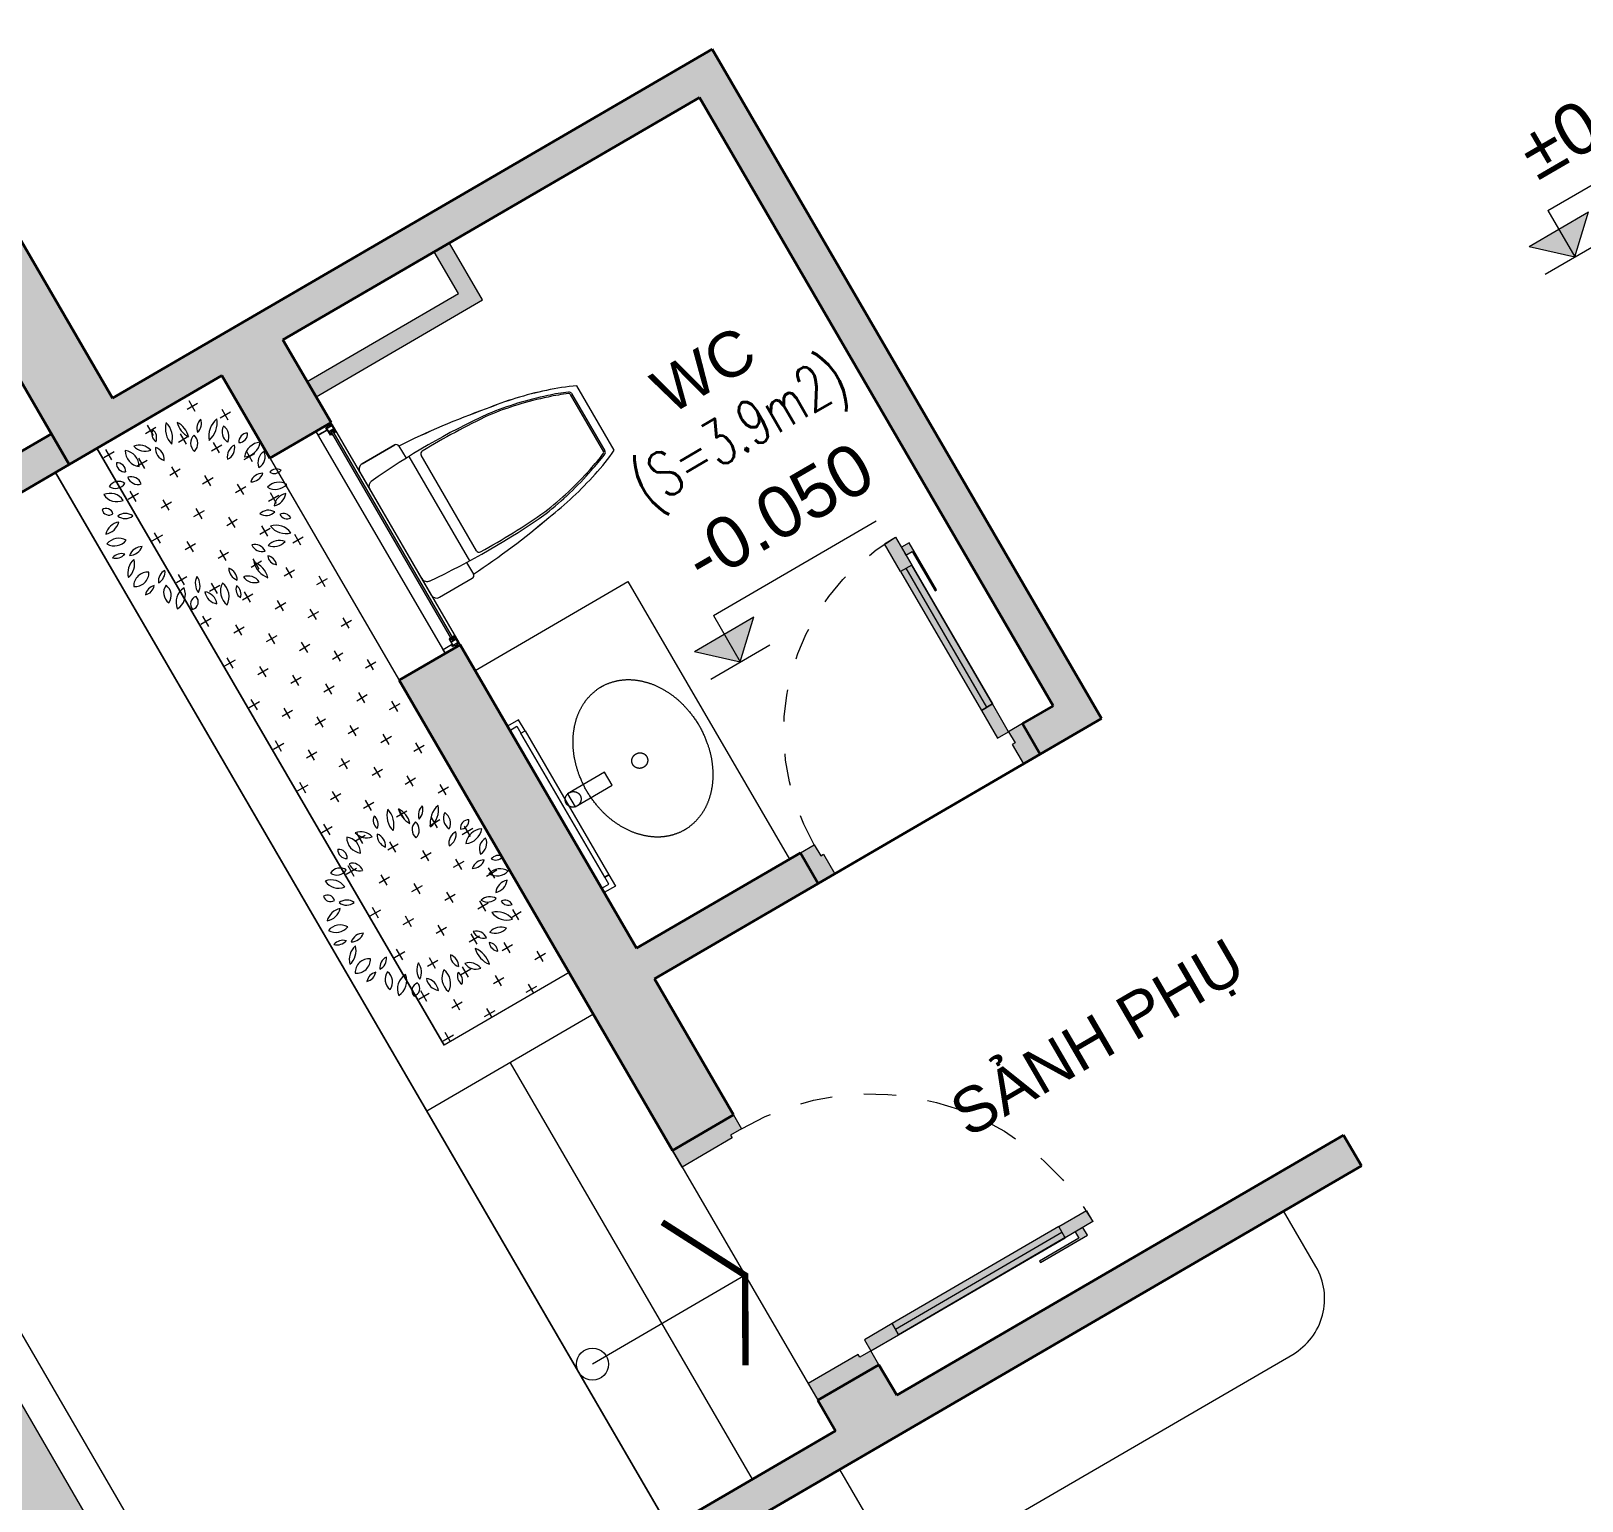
# Model space of a CAD drawing. Header units: millimetres. Extents: x 567980 to 569372, y 2065777 to 2066674.
# Drawn here: x 568734.83 to 568739.659, y 2066194.83 to 2066199.405 of the extents above; entities that cross this region are included whole.
import ezdxf
from ezdxf.enums import TextEntityAlignment as Align

# ---------------------------------------------------------------- set-up
doc = ezdxf.new("R2010")
doc.units = ezdxf.units.MM
doc.linetypes.add('047 Type S1$0$HIDDEN', pattern=[0.375, 0.25, -0.125])
doc.linetypes.add('HIDDEN', pattern=[0.75, 0.5, -0.25])
for name, color, linetype, lineweight in [('A-DIM', 251, 'Continuous', 15), ('A-HATCH', 251, 'Continuous', 5), ('A-KY HIEU', 34, 'Continuous', 20), ('A-TEXT', 7, 'Continuous', 18), ('A-TUONG', 255, 'Continuous', 35), ('E- CHU THICH', 162, 'Continuous', 13), ('E- THAY', 9, 'Continuous', 20), ('E-Manh', 251, 'Continuous', 13), ('E-NoiThat', 32, 'Continuous', 9), ('i_Cay', 114, 'Continuous', 13), ('i_Hatch', 250, 'Continuous', 13), ('i_ThietBi', 32, 'Continuous', 13), ('LD-CUA', 146, 'Continuous', 13), ('LD-KHUAT', 33, 'HIDDEN', 9), ('LD-THAY', 9, 'Continuous', 13)]:
    doc.layers.add(name, color=color, linetype=linetype, lineweight=lineweight)
for name, color, linetype in [('DIM 222222', 1, 'Continuous'), ('I-LOOS', 32, 'Continuous'), ('I-LOOSE', 32, 'Continuous')]:
    doc.layers.add(name, color=color, linetype=linetype)
doc.styles.add('A1-arial', font='arial.ttf')
doc.styles.add('AA - Arial - Regular', font='arial.ttf', dxfattribs={"height": 250})
doc.styles.add('Dim roman', font='romans.shx', dxfattribs={"width": 0.7})

# ---------------------------------------------------------------- blocks, each defined once
blk = doc.blocks.new('*U459')
h = blk.add_hatch(color=253)
h.dxf.hatch_style = 1
h.paths.add_polyline_path([(50, 100), (90, 100), (90, 0), (50, 0)])
h.paths.add_polyline_path([(50, 600), (90, 600), (90, 700), (50, 700)])
h = blk.add_hatch(color=254)
h.dxf.hatch_style = 1
h.paths.add_polyline_path([(21.7, 494.5), (21.7, 664.1), (50, 664.1), (50, 635.9), (27.4, 635.9), (27.4, 494.5)])
h = blk.add_hatch(color=254)
h.dxf.hatch_style = 1
h.paths.add_polyline_path([(90, 100), (50, 100), (50, 600), (90, 600)])
h = blk.add_hatch(color=253)
h.dxf.hatch_style = 1
h.paths.add_polyline_path([(0, 0), (50, 0), (50, -40), (60, -40), (60, -110), (0, -110)])
h = blk.add_hatch(color=253)
h.dxf.hatch_style = 1
h.paths.add_polyline_path([(800, 0), (750, 0), (750, -40), (740, -40), (740, -110), (800, -110)])
for p, q in [((70, 100), (70, 600)), ((90, 600), (90, 100))]:
    blk.add_line(p, q)
for points in [[(50, 600), (90, 600), (90, 700), (50, 700), (50, 600)], [(50, 602.9), (50, 100)], [(50, 100), (90, 100), (90, 0), (50, 0), (50, 100)]]:
    blk.add_lwpolyline(points)
for points in [[(21.7, 494.5), (21.7, 664.1), (50, 664.1), (50, 635.9), (27.4, 635.9), (27.4, 494.5)], [(90, 100), (50, 100), (50, 600), (90, 600)], [(0, 0), (50, 0), (50, -40), (60, -40), (60, -110), (0, -110)], [(800, 0), (750, 0), (750, -40), (740, -40), (740, -110), (800, -110)]]:
    blk.add_lwpolyline(points, close=True)
at = {"linetype": 'HIDDEN', "ltscale": 30}
blk.add_arc((50, 0), 700, 0, 90, dxfattribs=at)
blk = doc.blocks.new('A$C01E237DA')
at = {"layer": 'i_ThietBi'}
for p, q in [((124, 759.1), (-119.8, 759.1)), ((-106.9, 731.5), (111, 731.5)), ((-106.9, 726.5), (111.1, 726.5)), ((-243.2, 154.2), (-197, 154.2)), ((-243.2, 154.2), (-197, 154.2)), ((-197, 164.9), (199.5, 165)), ((-197, 164.9), (199.5, 165)), ((182.1, 201.7), (-180.3, 202.2)), ((182.1, 201.7), (-180.3, 202.2)), ((199.2, 154.3), (243.6, 154.2)), ((199.2, 154.3), (243.6, 154.2)), ((-253.4, 20), (-253.2, 144.2))]:
    blk.add_line(p, q, dxfattribs=at)
blk.add_lwpolyline([(-253.4, 20, 0.414644), (-233.4, 0), (233.4, 0, 0.413784), (253.4, 20), (253.6, 144.2, 0.414214), (243.6, 154.2, 0.030719), (207.3, 462.5, 0.045974), (160.7, 664.8, 0.040862), (124, 759.1), (-119.8, 759.1, 0.042274), (-157.5, 665.3, 0.045977), (-204.6, 463.1, 0.030636), (-243.2, 154.2, 0.414214), (-253.2, 144.2), (-253.4, 20, 0.414214), (-233.4, 0)], format="xyb", dxfattribs=at)
for centre, radius, start, end in [((415.2, 489.4), 599.1, 153.2435, 162.9263), ((406.7, 490.6), 573.1, 155.8082, 162.7877), ((406.7, 490.6), 573.1, 155.8082, 162.7877), ((406.7, 490.6), 568.1, 155.8028, 162.7839), ((406.7, 490.6), 568.1, 155.8028, 162.7839), ((-106.9, 721.5), 10, 89.5552, 156.4302), ((-106.9, 721.5), 10, 89.5552, 156.4302), ((-106.9, 721.5), 5, 89.5552, 156.4302), ((-106.9, 721.5), 5, 89.5552, 156.4302), ((110.9, 721.5), 10, 23.5698, 90.4448), ((110.9, 721.5), 5, 23.5698, 90.4448), ((110.9, 721.5), 5, 23.5698, 90.4448), ((-433.6, 487.7), 597.6, 16.5948, 23.2571), ((-433.6, 487.7), 602.6, 16.5948, 23.2414), ((-433.6, 487.7), 620.1, 16.5948, 25.9545), ((915.9, 308.6), 1131.2, 161.6177, 172.1474), ((-913.9, 310.9), 1131.3, 7.7004, 18.2295), ((916.1, 308.6), 1113.8, 161.5781, 172.1303), ((916.1, 308.6), 1113.8, 161.5781, 172.1303), ((916.1, 308.6), 1108.9, 161.5878, 172.1346), ((916.1, 308.6), 1108.9, 161.5878, 172.1346), ((-914.1, 310.9), 1109, 7.7136, 18.2596), ((-914.1, 310.9), 1109, 7.7136, 18.2596), ((-914.4, 301.2), 1117.4, 8.2007, 18.7361), ((-914.4, 301.2), 1117.4, 8.2007, 18.7361), ((2294.4, -5.6), 2542.6, 169.3761, 176.3952), ((2288.4, 231.5), 2486.5, 174.7016, 184.9536), ((2288.4, 231.5), 2486.5, 174.7016, 184.9536), ((2278.2, 257.2), 2468.9, 175.2821, 181.0488), ((2278.2, 257.2), 2468.9, 175.2821, 181.0488), ((-2276.2, 263.9), 2468.9, 358.783, 4.5496), ((-2276.2, 263.9), 2468.9, 358.783, 4.5496), ((-2278, 246.3), 2478.9, 354.7152, 4.9599), ((-2278, 246.3), 2478.9, 354.7152, 4.9599), ((-2281.4, 13), 2528.9, 3.2004, 10.2385), ((-180.3, 212.2), 10, 181.0488, 269.9159), ((-180.3, 212.2), 10, 181.0488, 269.9159), ((182.1, 211.7), 10, 269.9159, 358.783), ((182.1, 211.7), 10, 269.9159, 358.783), ((-243.2, 144.2), 10, 89.9159, 179.9159), ((243.6, 144.2), 10, 359.9159, 89.9159), ((-169.1, 19.8), 20, 179.9159, 269.9159), ((-169.1, 19.8), 20, 179.9159, 269.9159), ((170.4, 20), 20, 269.9159, 359.9159), ((170.4, 20), 20, 269.9159, 359.9159)]:
    blk.add_arc(centre, radius, start, end, dxfattribs=at)
blk = doc.blocks.new('lvb11')
at = {"layer": 'E-NoiThat'}
for p, q in [((-299.4, -40), (-299.4, 0)), ((-299.4, 0), (-284.4, 0)), ((-299.4, 0), (299.4, 0)), ((-284.4, 0), (-284.4, -25)), ((299.4, 0), (284.4, 0)), ((284.4, 0), (284.4, -25)), ((299.4, -40), (299.4, 0)), ((-259.4, -40), (-299.4, -40)), ((-284.4, -25), (-259.4, -25)), ((-259.4, -25), (259.4, -25)), ((-259.4, -40), (-259.4, -25)), ((-259.4, -25), (-259.4, -40)), ((259.4, -40), (-259.4, -40)), ((259.4, -25), (259.4, -40)), ((284.4, -25), (259.4, -25)), ((259.4, -25), (259.4, -40)), ((259.4, -40), (299.4, -40)), ((-23.7, -55.3), (-23.7, -189.4)), ((23.7, -55.3), (-23.7, -55.3)), ((23.7, -189.4), (23.7, -55.3)), ((-23.7, -189.4), (23.7, -189.4))]:
    blk.add_line(p, q, dxfattribs=at)
for points, knots in [([(-0.2, -37), (-6.6, -37), (-12.1, -40.4), (-17.7, -43.7), (-20.9, -49.5), (-24.1, -55.3), (-24.1, -62), (-24.1, -68.7), (-20.9, -74.5), (-17.7, -80.3), (-12.1, -83.7), (-6.6, -87), (-0.2, -87), (6.2, -87), (11.8, -83.7), (17.3, -80.3), (20.5, -74.5), (23.7, -68.7), (23.7, -62), (23.7, -55.3), (20.5, -49.5), (17.3, -43.7), (11.8, -40.4), (6.2, -37), (-0.2, -37)], [0, 0, 0, 0.083333, 0.083333, 0.166667, 0.166667, 0.25, 0.25, 0.333333, 0.333333, 0.416667, 0.416667, 0.5, 0.5, 0.583333, 0.583333, 0.666667, 0.666667, 0.75, 0.75, 0.833333, 0.833333, 0.916667, 0.916667, 1, 1, 1]), ([(-257, -307.6), (-254.5, -274), (-242.1, -246.3), (-229.8, -218.7), (-206.6, -194), (-183.5, -169.3), (-152, -151.2), (-120.6, -133.1), (-85.3, -123.4), (-50.1, -113.8), (-7.4, -111.7)], [0.5033939, 0.5033939, 0.5033939, 0.5516063, 0.5516063, 0.5998188, 0.5998188, 0.6480313, 0.6480313, 0.6962437, 0.6962437, 0.7444562, 0.7444562, 0.7444562]), ([(9.1, -111.7), (51.9, -113.8), (87.2, -123.4), (122.4, -133.1), (153.9, -151.3), (185.3, -169.4), (208.5, -194.1), (231.6, -218.8), (243.8, -246.4), (256.1, -274.1), (258.8, -307.6)], [0.7538041, 0.7538041, 0.7538041, 0.8021085, 0.8021085, 0.8504129, 0.8504129, 0.8987173, 0.8987173, 0.9470217, 0.9470217, 0.9953261, 0.9953261, 0.9953261]), ([(-0.2, -277), (-6.6, -277), (-12.1, -280.4), (-17.7, -283.7), (-20.9, -289.5), (-24.1, -295.3), (-24.1, -302), (-24.1, -308.7), (-20.9, -314.5), (-17.7, -320.3), (-12.1, -323.7), (-6.6, -327), (-0.2, -327), (6.2, -327), (11.8, -323.7), (17.3, -320.3), (20.5, -314.5), (23.7, -308.7), (23.7, -302), (23.7, -295.3), (20.5, -289.5), (17.3, -283.7), (11.8, -280.4), (6.2, -277), (-0.2, -277)], [0, 0, 0, 0.083333, 0.083333, 0.166667, 0.166667, 0.25, 0.25, 0.333333, 0.333333, 0.416667, 0.416667, 0.5, 0.5, 0.583333, 0.583333, 0.666667, 0.666667, 0.75, 0.75, 0.833333, 0.833333, 0.916667, 0.916667, 1, 1, 1]), ([(-7.4, -516.4), (-50.2, -514.4), (-85.5, -504.7), (-120.7, -495), (-152.2, -476.9), (-183.6, -458.7), (-206.7, -434), (-229.8, -409.3), (-242.1, -381.7), (-254.4, -354.1), (-257, -320.6)], [0.2537819, 0.2537819, 0.2537819, 0.3018441, 0.3018441, 0.3499063, 0.3499063, 0.3979685, 0.3979685, 0.4460307, 0.4460307, 0.4940929, 0.4940929, 0.4940929]), ([(258.8, -320.6), (256.2, -354.2), (243.8, -381.8), (231.5, -409.5), (208.3, -434.2), (185.2, -458.8), (153.7, -477), (122.3, -495.1), (87.1, -504.7), (51.8, -514.3), (9.1, -516.4)], [0.0046272, 0.0046272, 0.0046272, 0.0525979, 0.0525979, 0.1005686, 0.1005686, 0.1485394, 0.1485394, 0.1965101, 0.1965101, 0.2444809, 0.2444809, 0.2444809])]:
    blk.add_open_spline(points, degree=2, knots=knots, dxfattribs=at)
for points in [[(-7.4, -111.7), (0.9, -111.7), (9.1, -111.7)], [(-257, -320.6), (-257, -314.1), (-257, -307.6)], [(258.8, -307.6), (258.8, -310.8), (258.8, -314.1)], [(258.8, -314.1), (258.8, -317.3), (258.8, -320.6)], [(9.1, -516.4), (0.9, -516.4), (-7.4, -516.4)]]:
    blk.add_open_spline(points, degree=2, dxfattribs=at)
blk = doc.blocks.new('mb-cay40')
at = {"color": 0, "linetype": 'ByBlock'}
for centre, radius, start, end in [((-136.2, 736.9), 62.9, 125.40933, 202.71009), ((-230.7, 763.9), 62.9, 305.40933, 22.71009), ((16.3, 684.3), 136.5, 133.81169, 194.30773), ((-210.5, 749), 136.5, 313.81169, 14.30773), ((-426.9, 693.8), 54.1, 146.81507, 244.01934), ((-495.9, 674.7), 54.1, 326.81507, 64.01934), ((-299.6, 710.3), 100.2, 149.47372, 231.75859), ((-447.9, 682.5), 100.2, 329.47372, 51.75859), ((-230.7, 779.4), 98.1, 192.30595, 259.6849), ((-344.1, 662), 98.1, 12.30595, 79.6849), ((-147.5, 637.8), 79.7, 145.52479, 220.83273), ((-273.4, 630.8), 79.7, 325.52479, 40.83273), ((112.7, 711.3), 137.2, 163.46423, 212.79056), ((-134.2, 676.1), 137.2, 343.46423, 32.79056), ((138.4, 615.5), 80.6, 104.10036, 168.46502), ((39.7, 709.8), 80.6, 284.10036, 348.46502), ((-541.5, 596.8), 98.1, 183.31893, 263.19037), ((-651.1, 493.7), 98.1, 3.31893, 83.19037), ((-554.2, 555.7), 69.9, 25.45365, 116.6852), ((-522.5, 648.1), 69.9, 205.45365, 296.6852), ((-390.4, 597.1), 66.9, 168.8066, 257.6391), ((-470.3, 544.7), 66.9, 348.8066, 77.6391), ((48.9, 562.1), 68.8, 103.89139, 198.90395), ((-32.7, 606.6), 68.8, 283.89139, 18.90395), ((230.4, 506), 141.4, 100.3005, 160.44765), ((71.9, 692.4), 141.4, 280.3005, 340.44765), ((260, 521), 76.9, 122.58173, 207.17999), ((150.2, 550.6), 76.9, 302.58173, 27.17999), ((-653.7, 503), 44.2, 163.49335, 274.46973), ((-692.7, 471.4), 44.2, 343.49335, 94.46973), ((-680.1, 301.4), 101.7, 69.72014, 135.64891), ((-717.6, 467.9), 101.7, 249.72014, 315.64891), ((-620.4, 356.9), 75.8, 22.57231, 98.33354), ((-561.4, 461), 75.8, 202.57231, 278.33354), ((213.1, 368.7), 79.6, 86.02822, 161.36976), ((143.1, 473.5), 79.6, 266.02822, 341.36976), ((319.9, 283.6), 110.2, 64.73526, 140.57812), ((299.7, 426), 53.5, 59.98145, 155.66759), ((277.7, 494.4), 53.5, 239.98145, 335.66759), ((-743.4, 226), 96, 30.94824, 110.57839), ((-694.8, 365.2), 96, 210.94824, 290.57839), ((281.8, 453.3), 110.2, 244.73526, 320.57812), ((359.2, 242.1), 79.1, 90.25287, 173.52208), ((280.3, 330.1), 79.1, 270.25287, 353.52208), ((-766.5, 152.4), 75.6, 44.25765, 108.59266), ((-736.5, 276.8), 75.6, 224.25765, 288.59266), ((-637.6, 118.6), 83.9, 60.50948, 129.29199), ((243, 141), 78, 58.87476, 131.21352), ((231.9, 266.5), 78, 238.87476, 311.21352), ((344, 142), 53.6, 28.19814, 112.19179), ((-787.2, 176.3), 110.8, 280.87616, 345.44791), ((-659.1, 39.6), 110.8, 100.87616, 165.44791), ((-649.5, 256.6), 83.9, 240.50948, 309.29199), ((292.5, 25.2), 97.6, 29.1952, 106.7189), ((349.7, 166.4), 97.6, 209.1952, 286.7189), ((371, 217), 53.6, 208.19814, 292.19179), ((-689.6, -39.1), 87.4, 54.97446, 151.37923), ((-716.2, 74.2), 87.4, 234.97446, 331.37923), ((158.9, -75), 77.3, 28.80716, 103.91988), ((208.1, 37.3), 77.3, 208.80716, 283.91988), ((313.8, -58.6), 90.4, 71.37117, 141.75354), ((271.7, 82.9), 90.4, 251.37117, 321.75354), ((-674.8, -123.2), 70, 71.81925, 140.08176), ((-706.7, -11.8), 70, 251.81925, 320.08176), ((-557.2, -163.3), 78, 113.47529, 203.45596), ((-659.8, -122.8), 78, 293.47529, 23.45596), ((-551.5, -83), 75, 87.17243, 157.23647), ((-616.9, 20.9), 75, 267.17243, 337.23647), ((243.5, -118.1), 50.7, 359.25572, 87.62866), ((296.2, -68.1), 50.7, 179.25572, 267.62866), ((-604.8, -147.2), 106.6, 271.63276, 352.02679), ((-496.2, -268.5), 106.6, 91.63276, 172.02679), ((-341.9, -220.9), 95.9, 122.88731, 186.72533), ((-489.2, -151.6), 95.9, 302.88731, 6.72533), ((69.9, -150.8), 70.3, 173.64998, 254.65145), ((-18.6, -210.9), 70.3, 353.64998, 74.65145), ((132.9, -213), 116.1, 6.54869, 76.89113), ((274.6, -86.6), 116.1, 186.54869, 256.89113), ((-472.9, -293.5), 49.3, 76.54191, 193.47743), ((-509.3, -257.1), 49.3, 256.54191, 13.47743), ((-314.3, -280.8), 91.1, 159.11699, 230.36062), ((-457.4, -318.4), 91.1, 339.11699, 50.36062), ((-220.2, -348.5), 108.7, 122.11699, 201.72753), ((-378.9, -296.7), 108.7, 302.11699, 21.72753), ((-132.5, -236.1), 75.4, 148.78766, 221.59771), ((-253.3, -247.1), 75.4, 328.78766, 41.59771), ((-159.8, -372.2), 84.6, 5.31956, 80.41897), ((-61.5, -281), 84.6, 185.31956, 260.41897), ((99.9, -278), 148, 165.20711, 218.32175), ((-159.3, -332), 148, 345.20711, 38.32175), ((110.4, -276.4), 64.3, 156.77542, 231.28797), ((11, -301.2), 64.3, 336.77542, 51.28797), ((113.4, -289.9), 96.7, 38.69621, 106.24154), ((161.8, -136.6), 96.7, 218.69621, 286.24154), ((-170.5, -363.9), 62.5, 129.74751, 206.0709), ((-266.7, -343.3), 62.5, 309.74751, 26.0709)]:
    blk.add_arc(centre, radius, start, end, dxfattribs=at)
blk = doc.blocks.new('*U486')
h = blk.add_hatch(color=253)
h.dxf.hatch_style = 1
h.paths.add_polyline_path([(50, 100), (90, 100), (90, 0), (50, 0)])
h.paths.add_polyline_path([(50, 700), (90, 700), (90, 800), (50, 800)])
h = blk.add_hatch(color=254)
h.dxf.hatch_style = 1
h.paths.add_polyline_path([(21.7, 594.5), (21.7, 764.1), (50, 764.1), (50, 735.9), (27.4, 735.9), (27.4, 594.5)])
h = blk.add_hatch(color=254)
h.dxf.hatch_style = 1
h.paths.add_polyline_path([(90, 100), (50, 100), (50, 700), (90, 700)])
h = blk.add_hatch(color=253)
h.dxf.hatch_style = 1
h.paths.add_polyline_path([(0, 0), (50, 0), (50, -40), (60, -40), (60, -220), (0, -220)])
h = blk.add_hatch(color=253)
h.dxf.hatch_style = 1
h.paths.add_polyline_path([(900, 0), (850, 0), (850, -40), (840, -40), (840, -220), (900, -220)])
for p, q in [((70, 100), (70, 700)), ((90, 700), (90, 100))]:
    blk.add_line(p, q)
for points in [[(50, 700), (90, 700), (90, 800), (50, 800), (50, 700)], [(50, 702.9), (50, 100)], [(50, 100), (90, 100), (90, 0), (50, 0), (50, 100)]]:
    blk.add_lwpolyline(points)
for points in [[(21.7, 594.5), (21.7, 764.1), (50, 764.1), (50, 735.9), (27.4, 735.9), (27.4, 594.5)], [(90, 100), (50, 100), (50, 700), (90, 700)], [(0, 0), (50, 0), (50, -40), (60, -40), (60, -220), (0, -220)], [(900, 0), (850, 0), (850, -40), (840, -40), (840, -220), (900, -220)]]:
    blk.add_lwpolyline(points, close=True)
at = {"linetype": 'HIDDEN', "ltscale": 30}
blk.add_arc((50, 0), 800, 0, 90, dxfattribs=at)
blk = doc.blocks.new('cotxaytho')
at = {"layer": 'A-KY HIEU'}
h = blk.add_hatch(color=256, dxfattribs=at)
h.paths.add_polyline_path([(200, 187.5), (0, 187.5), (0, 0)])
h.paths.add_polyline_path([(0, 187.5), (-200, 187.5), (0, 0)])
for p, q in [((0, 312.5), (0, 0)), ((0, 312.5), (1100, 312.5)), ((-200, 187.5), (0, 0)), ((-200, 187.5), (200, 187.5)), ((0, 0), (200, 187.5)), ((-200, 0), (200, 0))]:
    blk.add_line(p, q, dxfattribs=at)
at = {"color": 6, "style": 'A1-arial'}
blk.add_attdef('-0.050', (35, 401.7), '', height=250, dxfattribs=at)
blk = doc.blocks.new('A$C7ACE46B4')
blk.add_wipeout([(-12.5, 0), (12.5, 0), (12.5, -100), (150, -100), (150, -150), (-150, -150), (-150, -100), (-12.5, -100)]).dxf.layer = 'I-LOOSE'
at = {"layer": 'I-LOOSE'}
blk.add_lwpolyline([(-12.5, -100), (-12.5, 0), (12.5, 0), (12.5, -100)], dxfattribs=at)
blk.add_lwpolyline([(-150, -100), (150, -100), (150, -150), (-150, -150)], close=True, dxfattribs=at)
blk = doc.blocks.new('WR WERW')
at = {"layer": 'DIM 222222', "color": 1, "linetype": '047 Type S1$0$HIDDEN', "ltscale": 50, "extrusion": (9.92932e-07, -2.8403e-12, 1)}
for p, q in [((167309.9, 38806.7, 0), (167259.9, 38806.7, 0)), ((167259.9, 38806.7, 0), (167259.9, 38456.7, 0)), ((167309.9, 38456.7, 0), (167309.9, 38806.7, 0)), ((167259.9, 38456.7, 0), (167309.9, 38456.7, 0))]:
    blk.add_line(p, q, dxfattribs=at)
at = {"layer": 'DIM 222222', "color": 1, "linetype": '047 Type S1$0$HIDDEN', "ltscale": 50, "extrusion": (-9.92932e-07, 2.8439e-12, 1)}
for p, q in [((167269.9, 38636.7, 0), (167149.9, 38636.7, 0)), ((167149.9, 38636.7, 0), (167149.9, 38626.7, 0)), ((167149.9, 38626.7, 0), (167269.9, 38626.7, 0)), ((167274.9, 38631.7, 0), (167274.9, 38631.7, 0))]:
    blk.add_line(p, q, dxfattribs=at)
for start, end in [(0, 90), (270, 0)]:
    blk.add_arc((167269.9, 38631.7, -0.2), 5, start, end, dxfattribs=at)
blk = doc.blocks.new('2nd Floor Plan$0$weff')
at = {"color": 9}
blk.add_wipeout([(56.5, 207.1), (12.8, 168.9), (-23.4, 123.6), (-59.2, 57.6), (-78.1, 2.2), (-84.9, -29.8), (-89.8, -99.1), (-82.2, -153), (-41.5, -131.1), (-5.2, -99.4), (15, -84.2), (44.3, -38.7), (64.9, -4.2), (85, 45.7), (96.1, 91.6), (100.3, 136.7), (100.2, 145.7), (98.6, 169.4), (92.6, 200.1), (93.7, 207.9), (90.9, 214.5), (85, 219.1), (77.5, 220.1)], dxfattribs=at).dxf.layer = 'I-LOOS'
at = {"layer": 'I-LOOS', "color": 9}
for centre, major_axis, ratio, start_param, end_param in [((136.3, -26.8), (112.3, 268.4), 0.731709, 0.805447, 2.336146), ((-82.9, 66.8), (109.5, 220.3), 0.666606, 3.780671, 5.644107), ((79.5, 205.9), (1.9, -14.2), 1, 1.019254, 3.517144)]:
    blk.add_ellipse(centre, major_axis=major_axis, ratio=ratio, start_param=start_param, end_param=end_param, dxfattribs=at)
blk.add_spline([(-83.1, -153.5), (-11, -71.1), (-9.5, -30.9), (92.6, 200.1)], degree=3, dxfattribs=at)
blk = doc.blocks.new('AAW')
at = {"layer": 'I-LOOS'}
blk.add_ellipse((7152422.8, 829492.9, 0), major_axis=(0, 600), ratio=0.583333, dxfattribs=at)
at = {"layer": 'I-LOOS', "color": 7}
blk.add_spline([(7152481.3, 829442, 0), (7152489.3, 829335, 0), (7152475.4, 829301.2, 0), (7152394.4, 829327.9, 0), (7152501, 829572.7, 0), (7152449.5, 829670.9, 0), (7152381.6, 829669.9, 0), (7152379.5, 829593.1, 0), (7152415.5, 829519.6, 0), (7152483.3, 829436.9, 0)], degree=3, dxfattribs=at)
at = {"color": 8, "linetype": 'ByBlock'}
for points in [[(7150959.9, 830729.3), (7150961.2, 830762.1), (7150968.5, 830804.8), (7150982.3, 830847.2), (7151003.5, 830889.2), (7151026.9, 830922.3), (7151081.9, 830974.9), (7151135.1, 831006.2), (7151168.5, 831019.1), (7151245.7, 831033), (7151312.3, 831028.7), (7151358.3, 831016.7), (7151384.9, 831006), (7151416.7, 830989.1), (7151457, 830959.4), (7151477, 830940.3), (7151509.6, 830899.5), (7151536.9, 830848.4), (7151551.1, 830805.4), (7151557.5, 830770.9), (7151559.7, 830741.1), (7151556.7, 830690.1), (7151543.1, 830634.6), (7151515.2, 830575.9), (7151476.7, 830526), (7151423.5, 830481.9), (7151375.6, 830456.6), (7151311.5, 830437.8), (7151206.8, 830438.1), (7151146.6, 830455.5), (7151077.7, 830495), (7151042.4, 830526.6), (7151002.9, 830578.4), (7150980.2, 830624.8), (7150964.1, 830682.9), (7150959.9, 830727.9)], [(7150959.9, 828249), (7150961.2, 828281.8), (7150968.5, 828324.5), (7150982.3, 828366.9), (7151003.5, 828409), (7151026.9, 828442.1), (7151081.9, 828494.6), (7151135.1, 828525.9), (7151168.5, 828538.8), (7151245.7, 828552.7), (7151312.3, 828548.4), (7151358.3, 828536.4), (7151384.9, 828525.8), (7151416.7, 828508.8), (7151457, 828479.2), (7151477, 828460), (7151509.6, 828419.3), (7151536.9, 828368.1), (7151551.1, 828325.1), (7151557.5, 828290.6), (7151559.7, 828260.8), (7151556.7, 828209.9), (7151543.1, 828154.3), (7151515.2, 828095.6), (7151476.7, 828045.7), (7151423.5, 828001.6), (7151375.6, 827976.3), (7151311.5, 827957.6), (7151206.8, 827957.8), (7151146.6, 827975.3), (7151077.7, 828014.7), (7151042.4, 828046.4), (7151002.9, 828098.2), (7150980.2, 828144.5), (7150964.1, 828202.6), (7150959.9, 828247.6)]]:
    blk.add_wipeout(points, dxfattribs=at).translate(0, 0, 0).dxf.layer = 'I-LOOS'
for points in [[(7150984.5, 828877.7), (7150984.3, 830047.8), (7150987.9, 830094.3), (7151003.8, 830154.3), (7151019, 830188), (7151039.8, 830221.7), (7151072.1, 830259.9), (7151111.4, 830293), (7151145.7, 830313.9), (7151183.8, 830330.5), (7151224.5, 830341.8), (7151256.3, 830346.5), (7151284.3, 830347.8), (7151842.4, 830347.8), (7151859.2, 830347.4), (7151871.9, 830342.3), (7151881.2, 830331.4), (7151884.2, 830321.4), (7151884.4, 830317.9), (7151884.7, 828607.9), (7151882.7, 828597.3), (7151875.9, 828586.7), (7151869.8, 828582), (7151862.3, 828578.8), (7151854.7, 828577.8), (7151284.5, 828577.8), (7151249.5, 828579.8), (7151207.9, 828587.7), (7151171.3, 828600), (7151141.1, 828614.3), (7151108.9, 828634.6), (7151072.4, 828665.6), (7151048.6, 828692.4), (7151022.6, 828731.5), (7151002.8, 828774.5), (7150990.5, 828818.1), (7150985.2, 828856.5)], [(7150884.5, 828877.9), (7150944.5, 828877.9), (7150944.4, 828957.9), (7150919.4, 828957.9), (7150919.4, 829967.9), (7150944.4, 829967.9), (7150944.4, 830047.9), (7150884.4, 830047.9), (7150884.4, 828877.9)]]:
    blk.add_wipeout(points).translate(0, 0, 0).dxf.layer = 'I-LOOS'
at = {"layer": 'I-LOOS', "ltscale": 500}
for p, q in [((7151284.3, 830197.8, 0), (7151813.6, 830197.8, 0)), ((7151134.3, 828877.8, 0), (7151134.3, 830047.8, 0)), ((7151277.6, 828727.9, 0), (7151819, 828727.9, 0))]:
    blk.add_line(p, q, dxfattribs=at)
at = {"layer": 'I-LOOS', "ltscale": 500, "elevation": 0}
blk.add_lwpolyline([(7150984.3, 830047.7), (7150984.5, 828877.7, 0.414169), (7151284.5, 828577.8), (7151854.7, 828577.8, 0.41182), (7151884.7, 828607.9), (7151884.4, 830317.9, 0.41662), (7151854.4, 830347.8), (7151284.3, 830347.8, 0.414258)], format="xyb", close=True, dxfattribs=at)
at = {"layer": 'I-LOOS'}
for centre in [(7151259.8, 830733.3, 0), (7151259.8, 828253.1, 0)]:
    blk.add_circle(centre, 300, dxfattribs=at)
at = {"layer": 'I-LOOS', "ltscale": 500}
for centre, radius, start, end in [((7151284.3, 830147.8, 0), 150, 90, 180.0087), ((7151818.8, 830278.3, 0), 65.6, 265.4555, 357.4331), ((7151284.3, 828877.8, 0), 150, 180.0087, 270), ((7151819.3, 828677.4, 0), 65.6, 4.6583, 90.3037)]:
    blk.add_arc(centre, radius, start, end, dxfattribs=at)
at = {"layer": 'I-LOOS', "color": 7}
for points in [[(7151237.1, 830753.5, 0), (7151239.2, 830825, 0), (7151250.8, 830846.4, 0), (7151302.6, 830823.1, 0), (7151215, 830668.1, 0), (7151242.3, 830599.5, 0), (7151287.4, 830595.4, 0), (7151294.2, 830646.2, 0), (7151275.4, 830697.5, 0), (7151236.2, 830757, 0)], [(7151237.1, 828273.2, 0), (7151239.2, 828344.7, 0), (7151250.8, 828366.2, 0), (7151302.6, 828342.8, 0), (7151215, 828187.9, 0), (7151242.3, 828119.2, 0), (7151287.4, 828115.2, 0), (7151294.2, 828165.9, 0), (7151275.4, 828217.2, 0), (7151236.2, 828276.7, 0)]]:
    blk.add_spline(points, degree=3, dxfattribs=at)
at = {"layer": 'LD-KHUAT', "ltscale": 0.1}
blk.add_arc((7152437, 829469.1, 0), 1235.3, 226.1786, 134.6589, dxfattribs=at)
at = {"layer": 'I-LOOSE', "rotation": 89.99999999876488}
blk.add_blockref('A$C7ACE46B4', (7150884.4, 829477.9, 0), dxfattribs=at)
at = {"layer": 'DIM 222222', "linetype": 'ByBlock', "xscale": 2, "yscale": 2, "zscale": 2}
blk.add_blockref('WR WERW', (6816624.6, 752209.1, 0), dxfattribs=at)
at = {"layer": 'I-LOOS', "ltscale": 500, "rotation": 4.439697424246186}
blk.add_blockref('2nd Floor Plan$0$weff', (7151236, 829962.6, 0), dxfattribs=at)
at = {"layer": 'I-LOOS', "ltscale": 500, "xscale": -1, "rotation": 175.5742858466024}
blk.add_blockref('2nd Floor Plan$0$weff', (7151228.7, 828950.6, 0), dxfattribs=at)
at = {"layer": 'I-LOOS', "ltscale": 500}
blk.add_arc((7151284.3, 830048, 0), 150, 90, 179.9913, dxfattribs=at)
blk = doc.blocks.new('SFFSF')
h = blk.add_hatch(color=250)
h.paths.add_polyline_path([(339646.8, 104917.2), (339646.8, 104891.8), (339678.5, 104891.8), (339678.5, 104898.5), (339675.3, 104898.5, 1), (339675.3, 104897.3), (339677.3, 104897.3), (339677.3, 104893), (339663.4, 104893), (339663.4, 104916), (339677.3, 104916), (339677.3, 104911.7), (339675.3, 104911.7, 1), (339675.3, 104910.5), (339678.5, 104910.5), (339678.5, 104917.2)])
h.paths.add_polyline_path([(339648, 104916), (339662.2, 104916), (339662.2, 104893), (339648, 104893)], flags=16)
blk.add_lwpolyline([(339663.4, 104893), (339663.4, 104916), (339677.3, 104916), (339677.3, 104911.7), (339675.3, 104911.7, 1), (339675.3, 104910.5), (339678.5, 104910.5), (339678.5, 104917.2), (339646.8, 104917.2), (339646.8, 104891.8), (339678.5, 104891.8), (339678.5, 104898.5), (339675.3, 104898.5, 1), (339675.3, 104897.3), (339677.3, 104897.3), (339677.3, 104893)], format="xyb", close=True)
blk.add_lwpolyline([(339662.2, 104893), (339662.2, 104916), (339648, 104916), (339648, 104893)], close=True)
blk = doc.blocks.new('DDDDA')
blk.add_hatch(color=250).paths.add_polyline_path([(339343.8, 104970.9), (339343.8, 104969.3), (339332.6, 104969.3), (339332.6, 104958.1), (339343.8, 104958.1), (339343.8, 104956.6, 0.240391), (339346.5, 104960.7), (339335.6, 104960.7), (339335.6, 104966.7), (339346.5, 104966.7, 0.240391)])
blk.add_lwpolyline([(339343.8, 104970.9), (339343.8, 104969.3), (339332.6, 104969.3), (339332.6, 104958.1), (339343.8, 104958.1), (339343.8, 104956.6, 0.240391), (339346.5, 104960.7), (339335.6, 104960.7), (339335.6, 104966.7), (339346.5, 104966.7, 0.240391)], format="xyb", close=True)
blk = doc.blocks.new('*U496')
for points in [[(22.1, 21.5), (0, 21.5), (0, 27.7), (1.2, 27.7), (1.2, 22.7), (17.8, 22.7), (17.8, 63.1), (8.9, 63.1), (8.9, 71.6), (5.1, 74.3), (5.1, 83.1), (8.9, 85.8), (8.9, 93.1), (1.2, 93.1), (1.2, 89.3), (0, 89.3), (0, 94.3), (10.1, 94.3), (10.1, 93.1), (10.1, 91.1), (10.1, 82.5), (8.9, 82.5), (8.9, 84.3), (6.3, 82.5), (6.3, 74.9), (8.9, 73.1), (8.9, 74.9), (10.1, 74.9), (10.1, 64.3), (19, 64.3), (19, 22.7), (22.1, 22.7)], [(1044.6, 21.5), (1066.7, 21.5), (1066.7, 27.7), (1065.5, 27.7), (1065.5, 22.7), (1048.9, 22.7), (1048.9, 63.1), (1057.8, 63.1), (1057.8, 71.6), (1061.6, 74.3), (1061.6, 83.1), (1057.8, 85.8), (1057.8, 93.1), (1065.5, 93.1), (1065.5, 89.3), (1066.7, 89.3), (1066.7, 94.3), (1056.6, 94.3), (1056.6, 93.1), (1056.6, 91.1), (1056.6, 82.5), (1057.8, 82.5), (1057.8, 84.3), (1060.4, 82.5), (1060.4, 74.9), (1057.8, 73.1), (1057.8, 74.9), (1056.6, 74.9), (1056.6, 64.3), (1047.7, 64.3), (1047.7, 22.7), (1044.6, 22.7)]]:
    blk.add_hatch(color=250).paths.add_polyline_path(points)
for p, q in [((10.1, 94.3), (1056.6, 94.3)), ((22.1, 21.5), (1044.6, 21.5))]:
    blk.add_line(p, q)
for points in [[(8.9, 93.1), (8.9, 85.8), (5.1, 83.1), (5.1, 74.3), (8.9, 71.6), (8.9, 63.1), (17.8, 63.1), (17.8, 22.7), (1.2, 22.7), (1.2, 27.7), (0, 27.7), (0, 21.5), (22.1, 21.5), (22.1, 22.7), (19, 22.7), (19, 64.3), (10.1, 64.3), (10.1, 74.9), (8.9, 74.9), (8.9, 73.1), (6.3, 74.9), (6.3, 82.5), (8.9, 84.3), (8.9, 82.5), (10.1, 82.5), (10.1, 93.1), (10.1, 93.1), (10.1, 94.3), (0, 94.3), (0, 89.3), (1.2, 89.3), (1.2, 93.1), (8.9, 93.1)], [(1057.8, 93.1), (1057.8, 85.8), (1061.6, 83.1), (1061.6, 74.3), (1057.8, 71.6), (1057.8, 63.1), (1048.9, 63.1), (1048.9, 22.7), (1065.5, 22.7), (1065.5, 27.7), (1066.7, 27.7), (1066.7, 21.5), (1044.6, 21.5), (1044.6, 22.7), (1047.7, 22.7), (1047.7, 64.3), (1056.6, 64.3), (1056.6, 74.9), (1057.8, 74.9), (1057.8, 73.1), (1060.4, 74.9), (1060.4, 82.5), (1057.8, 84.3), (1057.8, 82.5), (1056.6, 82.5), (1056.6, 93.1), (1056.6, 93.1), (1056.6, 94.3), (1066.7, 94.3), (1066.7, 89.3), (1065.5, 89.3), (1065.5, 93.1), (1057.8, 93.1)]]:
    blk.add_lwpolyline(points)
blk.add_lwpolyline([(1030.7, 75.7), (36, 75.7), (36, 81.7), (1030.7, 81.7)], close=True)
at = {"xscale": -1, "rotation": 180}
blk.add_blockref('SFFSF', (-339634.7, 104983.2), dxfattribs=at)
blk.add_blockref('DDDDA', (-339299.6, -104885))
at = {"xscale": -1}
blk.add_blockref('DDDDA', (340366.2, -104885), dxfattribs=at)
at = {"rotation": 180}
blk.add_blockref('SFFSF', (340701.3, 104983.2), dxfattribs=at)
blk = doc.blocks.new('TANG 1 BT1')
at = {"layer": 'A-HATCH'}
h = blk.add_hatch(color=256, dxfattribs=at)
h.dxf.hatch_style = 1
h.paths.add_polyline_path([(7158834.4, 839216.9), (7158834.4, 837891.9), (7159054.4, 837891.9), (7159054.4, 839436.9), (7153914.4, 839436.9), (7153914.4, 839216.9)])
h.paths.add_polyline_path([(7150554.4, 839436.9), (7150554.3, 838368.7), (7150774.3, 838368.7), (7150774.4, 839216.9), (7151514.4, 839216.9), (7151514.4, 839436.9)])
h.paths.add_polyline_path([(7150774.3, 836568.7), (7150554.3, 836568.7), (7150554.4, 835616.9), (7151104.3, 835616.9), (7151104.3, 835319.5), (7151324.3, 835319.5), (7151324.3, 835616.9), (7152824.3, 835616.9), (7152824.3, 833426.9), (7152714.3, 833426.9), (7152714.3, 833316.9), (7152934.3, 833316.9), (7152934.3, 835726.9), (7150774.4, 835726.9)])
h.paths.add_polyline_path([(7151324.3, 834519.5), (7151104.3, 834519.5), (7151104.3, 832826.9), (7151324.3, 832826.9), (7151324.3, 833316.9), (7151914.3, 833316.9), (7151914.3, 833426.9), (7151324.3, 833426.9)])
h.paths.add_polyline_path([(7158834.4, 835616.9), (7158834.4, 834616.9), (7159054.4, 834616.9), (7159054.4, 835946.9), (7159054.4, 837091.9), (7158834.4, 837091.9), (7158834.4, 836041.9), (7158234.4, 836041.9), (7158234.4, 835726.9), (7156074.4, 835726.9), (7156074.4, 835616.9)])
h.paths.add_polyline_path([(7158834.4, 835726.9), (7158289.4, 835726.9), (7158289.4, 835986.9), (7158834.4, 835986.9)], flags=16)
h.paths.add_polyline_path([(7158434.4, 831596.9), (7158434.4, 831391.9), (7158834.4, 831391.9), (7158834.4, 827616.9), (7158354.3, 827616.9), (7158354.3, 827396.9), (7159054.4, 827396.9), (7159054.4, 832816.9), (7158834.4, 832816.9), (7158834.4, 831816.9), (7156074.4, 831816.9), (7156074.4, 831596.9)])
h.paths.add_polyline_path([(7158834.4, 831596.9), (7158834.4, 831446.9), (7158489.4, 831446.9), (7158489.4, 831596.9)], flags=16)
h.paths.add_polyline_path([(7152934.3, 831706.9), (7152934.3, 831816.9), (7151324.3, 831816.9), (7151324.3, 831926.9), (7151104.3, 831926.9), (7151104.3, 831816.9), (7150554.4, 831816.9), (7150554.4, 830866.9), (7150774.4, 830866.9), (7150774.4, 831706.9)])
h.paths.add_polyline_path([(7150554.4, 828526.9), (7150774.4, 828526.9), (7150774.4, 830066.9), (7150554.4, 830066.9)])
h.paths.add_polyline_path([(7151704.4, 827396.9), (7152404.2, 827396.9), (7152404.2, 827616.9), (7150774.4, 827616.9), (7150774.4, 827726.9), (7150554.4, 827726.9), (7150554.4, 827616.9), (7150554.4, 827396.9), (7151404.4, 827396.9), (7151404.4, 827396.9)])
h.paths.add_polyline_path([(7154604.6, 827616.9), (7154604.6, 827396.9), (7155304.4, 827396.9), (7155304.4, 827396.9), (7155604.4, 827396.9), (7156654.4, 827396.9), (7156654.4, 827616.9)])
h.paths.add_polyline_path([(7150304.3, 831816.9), (7150304.3, 831196.9), (7150554.3, 831196.9), (7150554.3, 831306.9), (7150414.3, 831306.9), (7150414.3, 831706.9), (7150554.3, 831706.9), (7150554.3, 831816.9)])
h.paths.add_polyline_path([(7150304.3, 836228.5), (7150304.3, 835616.9), (7150554.3, 835616.9), (7150554.3, 835726.9), (7150414.3, 835726.9), (7150414.3, 836118.5), (7150554.4, 836118.5), (7150554.4, 836228.5)])
h = blk.add_hatch(color=256, dxfattribs=at)
h.dxf.hatch_style = 1
h.paths.add_polyline_path([(7151924.3, 835411.9), (7151924.3, 835616.9), (7151869.3, 835616.9), (7151869.3, 835466.9), (7151324.3, 835466.9), (7151324.3, 835411.9)])
at = {"layer": 'i_Hatch', "true_color": 0x46cb3a, "transparency": 33554687}
h = blk.add_hatch(dxfattribs=at)
h.set_pattern_fill('CROSS', color=95, scale=300, double=1)
h.set_pattern_definition([(360, (-110.04, -202632.17), (75, 75), [37.5, -112.5]), (90, (-91.29, -202650.92), (-75, 75), [37.5, -112.5])])
h.paths.add_polyline_path([(7150654.3, 835616.9), (7151104.3, 835616.9), (7151104.3, 833466.9), (7150654.3, 833466.9)])
at = {"layer": 'A-TUONG'}
for p, q in [((7150554.4, 836568.7), (7150554.4, 835616.9)), ((7150774.4, 836568.7), (7150774.4, 835726.9)), ((7152934.3, 835726.9), (7150774.4, 835726.9)), ((7152934.3, 835726.9), (7152934.3, 833316.9)), ((7151104.3, 835616.9), (7150554.4, 835616.9)), ((7151104.3, 835319.5), (7151104.3, 835616.9)), ((7152824.3, 835616.9), (7151324.3, 835616.9)), ((7151324.3, 835616.9), (7151324.3, 835319.5)), ((7152824.3, 835616.9), (7152824.3, 833426.9)), ((7151324.3, 835319.5), (7151104.3, 835319.5)), ((7151104.3, 832826.9), (7151104.3, 834519.5)), ((7151324.3, 834519.5), (7151104.3, 834519.5)), ((7151324.3, 834519.5), (7151104.3, 834519.5)), ((7151324.3, 834519.5), (7151324.3, 833426.9)), ((7151914.3, 833426.9), (7151324.3, 833426.9)), ((7151914.3, 833426.9), (7151914.3, 833316.9)), ((7152824.3, 833426.9), (7152714.3, 833426.9)), ((7152714.3, 833426.9), (7152714.3, 833316.9)), ((7151914.3, 833316.9), (7151324.3, 833316.9)), ((7151324.3, 833316.9), (7151324.3, 832826.9)), ((7151914.3, 833316.9), (7152714.3, 833316.9)), ((7152934.3, 833316.9), (7152714.3, 833316.9)), ((7151104.3, 832826.9), (7151324.3, 832826.9)), ((7151104.3, 831926.9), (7151324.3, 831926.9)), ((7151104.3, 831926.9), (7151104.3, 831816.9)), ((7151324.3, 831926.9), (7151324.3, 831816.9)), ((7150554.4, 831816.9), (7151104.3, 831816.9)), ((7151324.3, 831816.9), (7152934.3, 831816.9)), ((7152934.3, 831706.9), (7152934.3, 831816.9)), ((7150774.4, 831706.9), (7152934.3, 831706.9))]:
    blk.add_line(p, q, dxfattribs=at)
for points in [[(7150554.3, 836118.5), (7150414.3, 836118.5), (7150414.3, 835726.9), (7150554.3, 835726.9), (7150554.3, 835616.9), (7150304.3, 835616.9), (7150304.3, 836228.5), (7150554.4, 836228.5), (7150554.4, 836118.5)], [(7151104.3, 835319.5), (7151104.3, 835319.5), (7151324.3, 835319.5)], [(7151324.3, 834519.5), (7151324.3, 834519.5), (7151104.3, 834519.5)]]:
    blk.add_lwpolyline(points, dxfattribs=at)
at = {"layer": 'E- CHU THICH', "const_width": 20}
blk.add_lwpolyline([(7150964.3, 832649.4), (7151104.3, 832376.9), (7151104.3, 832376.9), (7151104.3, 832376.9), (7150964.3, 832134.4)], dxfattribs=at)
at = {"layer": 'E- CHU THICH'}
blk.add_lwpolyline([(7151104.3, 832376.9), (7150554.4, 832376.9)], dxfattribs=at)
blk.add_circle((7150554.4, 832376.9), 50, dxfattribs=at)
at = {"layer": 'E- THAY'}
for p, q in [((7150504.3, 835616.9), (7150504.3, 833316.9)), ((7150654.3, 835616.9), (7150654.3, 833466.9)), ((7151104.3, 833316.9), (7150504.3, 833316.9)), ((7150504.3, 833316.9), (7150504.3, 831816.9)), ((7150804.3, 833316.9), (7150804.3, 831816.9)), ((7150504.3, 832826.9), (7150504.3, 831926.9)), ((7151104.3, 832826.9), (7151104.3, 831926.9))]:
    blk.add_line(p, q, dxfattribs=at)
at = {"layer": 'E-Manh'}
blk.add_lwpolyline([(7150654.3, 835616.9), (7151104.3, 835616.9), (7151104.3, 833466.9), (7150654.3, 833466.9)], close=True, dxfattribs=at)
at = {"layer": 'E-NoiThat'}
blk.add_lwpolyline([(7151874.3, 833426.9), (7151324.3, 833426.9), (7151324.3, 834426.9), (7151874.3, 834426.9)], close=True, dxfattribs=at)
at = {"layer": 'i_Hatch', "color": 95, "true_color": 0x46cb3a, "transparency": 33554687}
blk.add_line((7151104.3, 833466.9), (7150654.3, 833466.9), dxfattribs=at)
at = {"layer": 'i_ThietBi', "ltscale": 0.5}
blk.add_lwpolyline([(7151054.3, 831706.9), (7151054.3, 831506.9, 0.414214), (7151254.3, 831306.9), (7152454.3, 831306.9, 0.414214), (7152654.3, 831506.9), (7152654.3, 831706.9)], format="xyb", close=True, dxfattribs=at)
at = {"layer": 'LD-THAY'}
for p, q in [((7151869.3, 835466.9), (7151869.3, 835616.9)), ((7151924.3, 835411.9), (7151924.3, 835616.9)), ((7151324.3, 835466.9), (7151869.3, 835466.9)), ((7151324.3, 835411.9), (7151924.3, 835411.9))]:
    blk.add_line(p, q, dxfattribs=at)
at = {"layer": 'A-KY HIEU'}
ref = blk.add_blockref('cotxaytho', (7152051.3, 834034.7), dxfattribs=dict(at, xscale=0.5333333333255725, yscale=0.5333333333255725, zscale=0.5333333333255725))
ref.add_attrib('-0.050', '-0.050', dxfattribs={"layer": 'A-TEXT', "color": 6, "height": 160, "rotation": 359.9966, "style": 'A1-arial'}).set_placement((7152069.9, 834248.9), align=Align.BOTTOM_LEFT)
ref = blk.add_blockref('cotxaytho', (7154931.4, 833817.4), dxfattribs=dict(at, xscale=0.5333333333255725, yscale=0.5333333333255725, zscale=0.5333333333255725))
ref.add_attrib('-0.050', '%%p0.000', dxfattribs={"layer": 'A-TEXT', "color": 6, "height": 160, "rotation": 359.9966, "style": 'A1-arial'}).set_placement((7154950, 834031.6), align=Align.BOTTOM_LEFT)
at = {"layer": 'E-NoiThat', "rotation": 90}
blk.add_blockref('lvb11', (7151324.3, 833926.9), dxfattribs=at)
at = {"layer": 'i_Cay', "xscale": 0.5, "yscale": 0.5, "zscale": 0.5}
blk.add_blockref('mb-cay40', (7150919.8, 835185.9), dxfattribs=at)
at = {"layer": 'i_Hatch', "xscale": 0.9473684210526316, "yscale": 0.9473684210526316, "zscale": 0.9473684210526316, "rotation": 270.0000009201054}
blk.add_blockref('A$C01E237DA', (7151324.3, 834919.5), dxfattribs=at)
at = {"layer": 'i_Hatch', "color": 95, "true_color": 0x46cb3a, "transparency": 33554687, "xscale": 0.5, "yscale": 0.5, "zscale": 0.5}
blk.add_blockref('mb-cay40', (7150910.8, 833799.1), dxfattribs=at)
at = {"layer": 'LD-CUA', "xscale": 0.7500000000001072, "yscale": 0.7500000000001072, "zscale": 0.7500000000001072, "rotation": 270}
blk.add_blockref('*U496', (7151253.6, 835319.5), dxfattribs=at)
at = {"layer": 'LD-CUA', "xscale": -1}
blk.add_blockref('*U459', (7152714.3, 833426.9), dxfattribs=at)
at = {"layer": 'LD-CUA', "xscale": -0.9999999999999998, "rotation": 270}
blk.add_blockref('*U486', (7151324.3, 831926.9), dxfattribs=at)
at = {"layer": 'A-TEXT', "style": 'AA - Arial - Regular'}
for s, p in [('WC', (7152409.6, 834878)), ('SẢNH PHỤ', (7152424, 832465.9))]:
    blk.add_text(s, height=140, rotation=359.9966, dxfattribs=at).set_placement(p, align=Align.MIDDLE_CENTER)
at = {"layer": 'A-TEXT', "style": 'Dim roman', "width": 0.7}
blk.add_text('(S=3.9m2)', height=140, rotation=359.9966, dxfattribs=at).set_placement((7152409.6, 834659.4), align=Align.MIDDLE_CENTER)
at = {"layer": 'A-TUONG'}
blk.add_blockref('AAW', (-100, -119.7, 0), dxfattribs=at)
blk = doc.blocks.new('SAN VUON BT A-BT1')
at = {"layer": 'i_Hatch', "true_color": 0x46cb3a, "transparency": 33554687}
h = blk.add_hatch(dxfattribs=at)
h.set_pattern_fill('CROSS', color=95, scale=300, double=1)
h.set_pattern_definition([(0, (2832.47, -202892.13), (75, 75), [37.5, -112.5]), (90, (2851.22, -202910.88), (-75, 75), [37.5, -112.5])])
h.paths.add_polyline_path([(7163776.9, 841296.9), (7151496.9, 841296.9), (7151496.9, 841006.9), (7163486.9, 841006.9), (7163486.9, 821856.9), (7163776.9, 821856.9)])
h.paths.add_polyline_path([(7158157.3, 822152.4), (7151786.9, 822152.4), (7151786.9, 839436.9), (7151496.9, 839436.9), (7151496.9, 821856.9), (7151496.9, 821516.9), (7158157.3, 821516.9)])
at = {"layer": 'A-DIM'}
blk.add_lwpolyline([(7153386.8, 839436.9), (7161886.9, 839436.9), (7161886.9, 827396.9), (7158436.8, 827396.9), (7158437.8, 826196.9), (7158587.8, 826196.9), (7158587.8, 825596.9), (7154087.9, 825596.9), (7154086.9, 826196.9), (7154236.9, 826196.9), (7154236.8, 827396.9), (7153386.8, 827396.9), (7153386.9, 831196.9), (7153136.8, 831196.9), (7153136.8, 831816.9), (7153336.8, 831816.9), (7153336.8, 835616.9), (7153136.8, 835616.9), (7153136.8, 836228.5), (7153386.9, 836228.5), (7153386.9, 839436.9)], dxfattribs=at)
at = {"layer": 'E- THAY'}
blk.add_lwpolyline([(7154237.9, 827396.9), (7153386.8, 827396.9), (7153386.8, 831196.9), (7153136.8, 831196.9), (7153136.8, 831816.9), (7153336.8, 831816.9), (7153336.8, 831816.9), (7153336.8, 835616.9), (7153136.8, 835616.9), (7153136.8, 836228.5), (7153386.9, 836228.5), (7153386.8, 839396.9)], dxfattribs=at)
at = {"layer": 'E-Manh'}
for p, q in [((7151786.9, 839436.9), (7151786.9, 822182.4)), ((7151896.9, 839436.9), (7151896.9, 822292.4))]:
    blk.add_line(p, q, dxfattribs=at)
blk = doc.blocks.new('MBT1 BT1')
at = {"layer": 'E- THAY'}
blk.add_blockref('SAN VUON BT A-BT1', (-75970.5, 193430.5), dxfattribs=at)
blk.add_blockref('TANG 1 BT1', (-73138, 193430.5), dxfattribs=at)

msp = doc.modelspace()

# ---------------------------------------------------------------- block references
at = {"layer": 'LD-THAY', "xscale": 0.001000000000001394, "yscale": 0.001000000000001394, "zscale": 0.001000000000001394, "rotation": 30.1906983248881}
msp.add_blockref('MBT1 BT1', (563135.0255, 2061749.5043, -0.0003), dxfattribs=at)

# ---------------------------------------------------------------- next in the draw order: block references
msp.add_blockref('MBT1 BT1', (563135.0255, 2061749.5043, -0.0003), dxfattribs=at)

doc.saveas('drawing.dxf')
